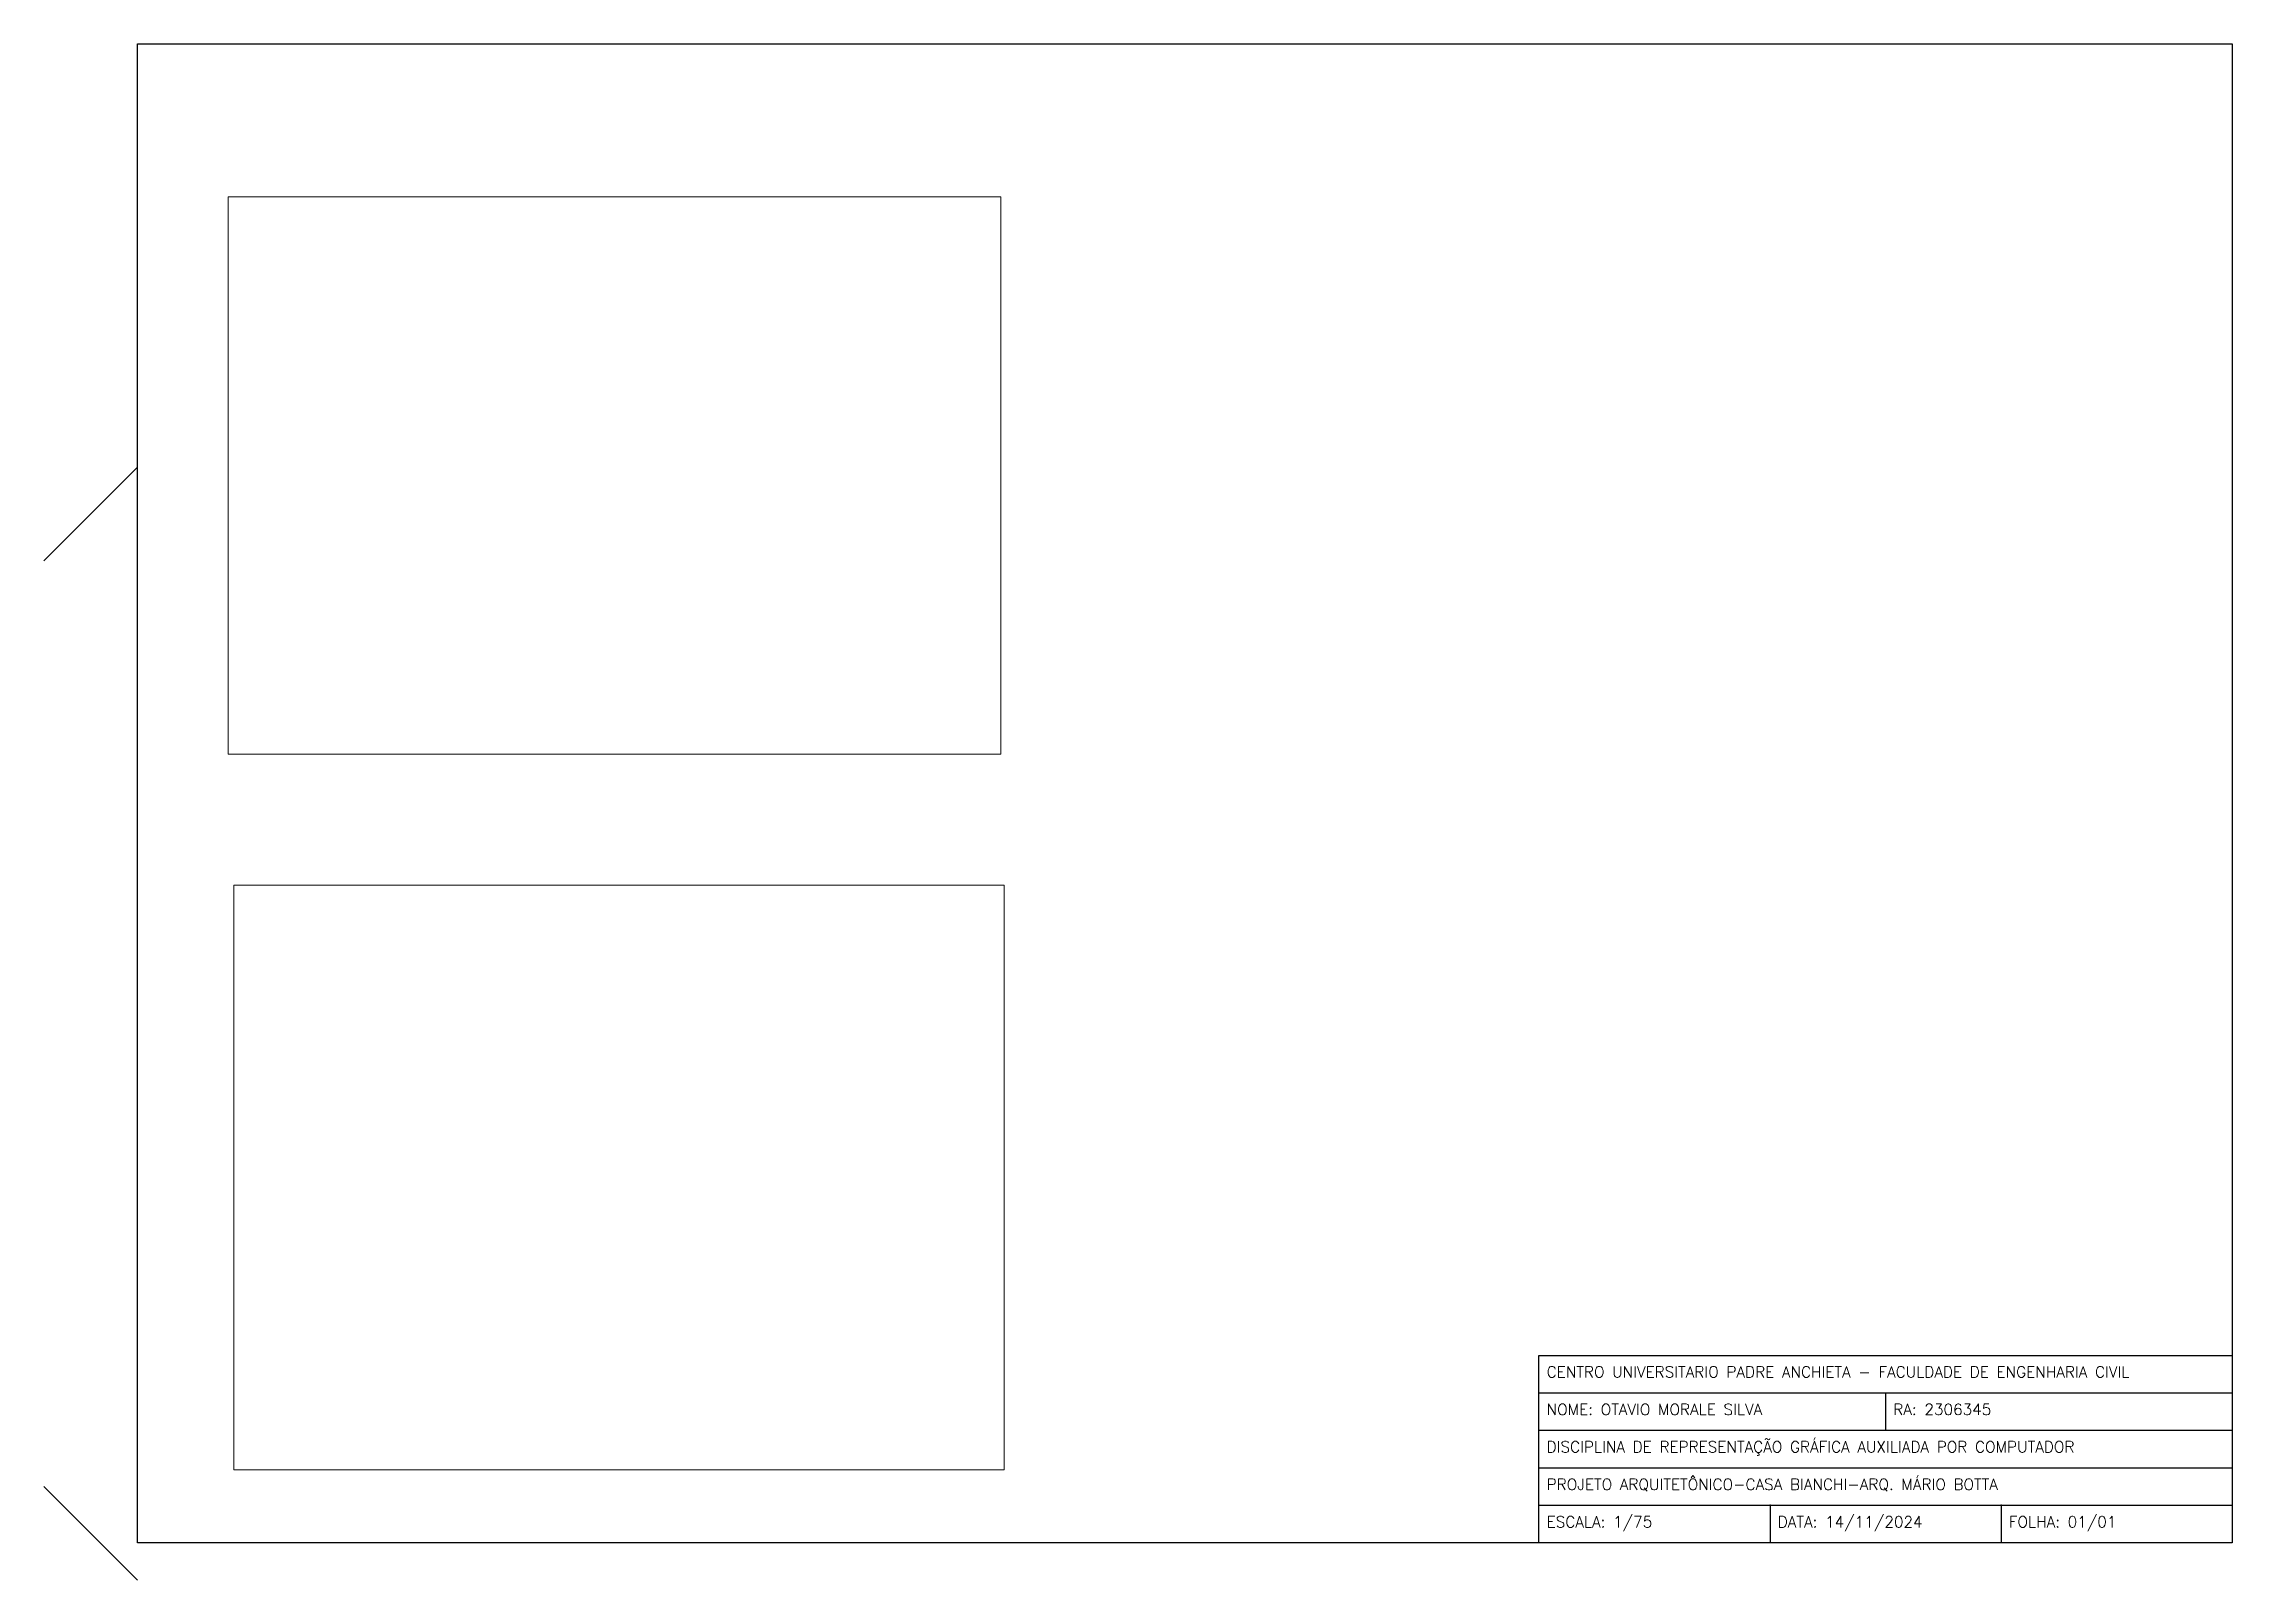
# Paper-space layout 'A2' of a CAD drawing. Header units: millimetres. Extents: x -25 to 559, y -10 to 400.
import ezdxf

# ---------------------------------------------------------------- set-up
doc = ezdxf.new("R2010")
doc.units = ezdxf.units.MM
doc.layers.add('FL MARGEM', color=7, linetype='Continuous')
doc.layers.add('VIEWPORT', color=203, linetype='Continuous', plot=False)
doc.styles.add('Texto', font='simplex.shx', dxfattribs={"height": 0.06})

psp = doc.layouts.new('A2')

# ---------------------------------------------------------------- linework, layer by layer
for p, q in [((374, 0), (374, 50)), ((374, 50), (559, 50)), ((374, 40), (559, 40)), ((466.5, 40), (466.5, 30)), ((374, 30), (559, 30)), ((374, 20), (559, 20)), ((374, 10), (559, 10)), ((435.67, 10), (435.67, 0)), ((497.33, 10), (497.33, 0))]:
    psp.add_line(p, q)
for p in [(374, 40), (374, 40), (374, 30), (374, 30), (374, 20), (374, 20), (374, 10), (374, 10), (435.67, 10), (497.33, 10)]:
    psp.add_point(p)
at = {"layer": 'FL MARGEM'}
for p, q in [((0, 287), (-25, 262)), ((-25, 15), (0, -10))]:
    psp.add_line(p, q, dxfattribs=at)
psp.add_lwpolyline([(0, 400), (559, 400), (559, 0), (0, 0)], close=True, dxfattribs=at)

# ---------------------------------------------------------------- texts
at = {"char_height": 2.9768, "attachment_point": 1, "style": 'Texto'}
for s, width, insert in [('CENTRO UNIVERSITARIO PADRE ANCHIETA - FACULDADE DE ENGENHARIA CIVIL', 186.2187, (376.05, 47.07)), ('NOME: OTAVIO MORALE SILVA', 72.8655, (376.05, 37.07)), ('RA: 2306345', 72.8655, (468.55, 37.07)), ('DISCIPLINA DE REPRESENTAÇÃO GRÁFICA AUXILIADA POR COMPUTADOR', 186.2187, (376.05, 27.07)), ('PROJETO ARQUITETÔNICO-CASA BIANCHI-ARQ. MÁRIO BOTTA', 186.2187, (376.05, 17.07)), ('ESCALA: 1/75', 57.612, (376.05, 7.07)), ('DATA: 14/11/2024', 57.612, (437.72, 7.07)), ('FOLHA: 01/01', 57.612, (499.39, 7.07))]:
    psp.add_mtext_dynamic_manual_height_columns(s, width=width, gutter_width=0.357, heights=[8.29], dxfattribs=dict(at, insert=insert))

# ---------------------------------------------------------------- viewports
at = {"layer": 'VIEWPORT'}
psp.add_viewport(center=(127.27, 284.81), size=(206.17, 148.6932), view_center_point=(210, 148.5), view_height=7.43466, status=3, dxfattribs=at)
psp.add_viewport(center=(128.5, 97.5), size=(205.6, 156), view_center_point=(210, 148.5), view_height=7.8, dxfattribs=at)

doc.saveas('drawing.dxf')
